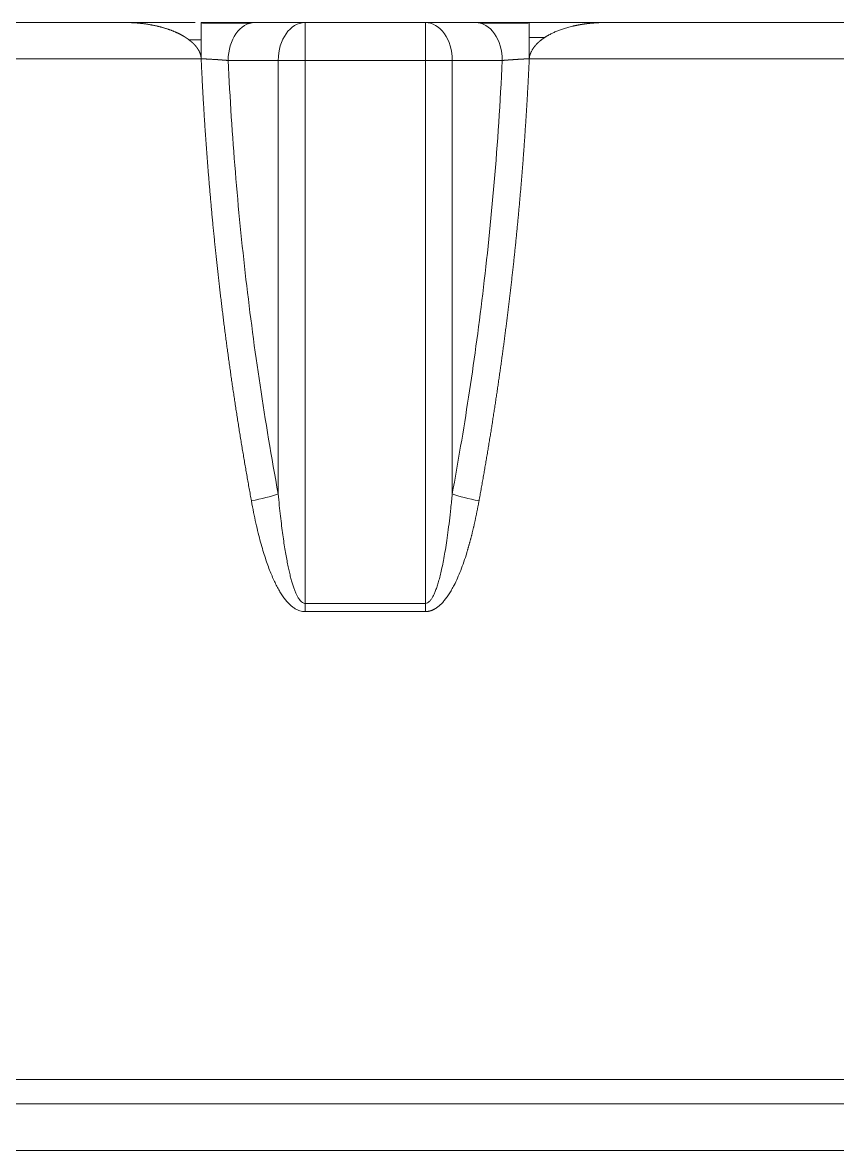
# Model space of a CAD drawing. Header units: millimetres. Extents: x 17284 to 19660, y -6011 to -2651.
# Drawn here: x 17887.29 to 17908.49, y -3450.51 to -3421.17 of the extents above; entities that cross this region are included whole.
import ezdxf

# ---------------------------------------------------------------- set-up
doc = ezdxf.new("R2010")
doc.units = ezdxf.units.MM

msp = doc.modelspace()

# ---------------------------------------------------------------- linework, layer by layer
at = {"linetype": 'Continuous', "lineweight": 18, "extrusion": (-1, -2.22045e-16, 0)}
for p, q in [((17889.964, -3421.166, 0), (17886.333, -3421.166, 0)), ((17891.779, -3421.166, 0), (17889.964, -3421.166, 0)), ((17894.639, -3421.166, 0), (17893.336, -3421.166, 0)), ((17897.77, -3421.166, 0), (17894.639, -3421.166, 0)), ((17899.073, -3421.166, 0), (17897.77, -3421.166, 0)), ((17902.445, -3421.166, 0), (17900.472, -3421.166, 0)), ((17919.578, -3421.166, 0), (17902.445, -3421.166, 0)), ((17894.639, -3436.278, 0), (17894.639, -3436.492, 0)), ((17966.525, -3449.299, 0), (17885.112, -3449.299, 0))]:
    msp.add_line(p, q, dxfattribs=at)
at = {"linetype": 'Continuous', "lineweight": 13, "extrusion": (-1, -2.22045e-16, 0)}
for p, q in [((17894.639, -3422.153, 0), (17894.639, -3421.166, 0)), ((17897.77, -3422.153, 0), (17897.77, -3421.166, 0)), ((17891.936, -3422.107, 0), (17886.333, -3422.107, 0)), ((17893.941, -3422.153, 0), (17892.638, -3422.153, 0)), ((17894.639, -3422.153, 0), (17893.941, -3422.153, 0)), ((17893.941, -3422.153, 0), (17893.941, -3433.429, 0)), ((17894.639, -3422.153, 0), (17894.639, -3436.278, 0)), ((17897.77, -3422.153, 0), (17894.639, -3422.153, 0)), ((17898.468, -3422.153, 0), (17897.77, -3422.153, 0)), ((17897.77, -3436.278, 0), (17897.77, -3422.153, 0)), ((17898.468, -3422.153, 0), (17898.468, -3433.429, 0)), ((17899.771, -3422.153, 0), (17898.468, -3422.153, 0)), ((17921.55, -3422.107, 0), (17900.473, -3422.107, 0)), ((17897.77, -3436.278, 0), (17894.639, -3436.278, 0)), ((17894.639, -3436.492, 0), (17897.77, -3436.492, 0)), ((17885.112, -3448.667, 0), (17966.525, -3448.667, 0)), ((17966.525, -3450.512, 0), (17885.112, -3450.512, 0))]:
    msp.add_line(p, q, dxfattribs=at)
at = {"linetype": 'Continuous', "lineweight": 13}
for centre, start_param, end_param in [((17893.336, -3422.153, 0), 3.141593, 4.712389), ((17894.639, -3422.153, 0), 3.141593, 4.712389), ((17897.77, -3422.153, 0), 1.570796, 3.141593), ((17899.073, -3422.153, 0), 1.570796, 3.141593)]:
    msp.add_ellipse(centre, major_axis=(0, -0.987), ratio=0.707107, start_param=start_param, end_param=end_param, dxfattribs=at)
at = {"linetype": 'Continuous', "lineweight": 18}
for centre, major_axis, start_param, end_param in [((17893.243, -3433.429, 0), (-0.971, -0.18), 1.537719, 2.339656), ((17899.166, -3433.429, 0), (0.971, -0.18), 3.943529, 4.745466)]:
    msp.add_ellipse(centre, major_axis=major_axis, ratio=0.17892, start_param=start_param, end_param=end_param, dxfattribs=at)
at = {"linetype": 'Continuous', "lineweight": 13}
for points, knots in [([(17891.62, -3421.615, 0), (17891.617, -3421.613, 0), (17891.611, -3421.608, 0), (17891.601, -3421.601, 0), (17891.591, -3421.594, 0), (17891.582, -3421.587, 0), (17891.572, -3421.58, 0), (17891.562, -3421.573, 0), (17891.552, -3421.566, 0), (17891.541, -3421.559, 0), (17891.531, -3421.552, 0), (17891.52, -3421.545, 0), (17891.51, -3421.539, 0), (17891.499, -3421.532, 0), (17891.488, -3421.525, 0), (17891.477, -3421.518, 0), (17891.465, -3421.512, 0), (17891.454, -3421.505, 0), (17891.442, -3421.499, 0), (17891.431, -3421.492, 0), (17891.418, -3421.485, 0), (17891.404, -3421.478, 0), (17891.388, -3421.469, 0), (17891.373, -3421.461, 0), (17891.356, -3421.453, 0), (17891.339, -3421.445, 0), (17891.322, -3421.437, 0), (17891.304, -3421.429, 0), (17891.286, -3421.421, 0), (17891.267, -3421.412, 0), (17891.248, -3421.404, 0), (17891.228, -3421.396, 0), (17891.208, -3421.388, 0), (17891.187, -3421.38, 0), (17891.166, -3421.372, 0), (17891.145, -3421.363, 0), (17891.122, -3421.355, 0), (17891.1, -3421.347, 0), (17891.077, -3421.339, 0), (17891.053, -3421.332, 0), (17891.029, -3421.324, 0), (17891.005, -3421.316, 0), (17890.979, -3421.308, 0), (17890.954, -3421.301, 0), (17890.928, -3421.293, 0), (17890.901, -3421.286, 0), (17890.874, -3421.279, 0), (17890.847, -3421.272, 0), (17890.819, -3421.265, 0), (17890.791, -3421.258, 0), (17890.762, -3421.251, 0), (17890.732, -3421.245, 0), (17890.702, -3421.239, 0), (17890.672, -3421.233, 0), (17890.641, -3421.227, 0), (17890.61, -3421.221, 0), (17890.578, -3421.215, 0), (17890.546, -3421.21, 0), (17890.513, -3421.205, 0), (17890.48, -3421.2, 0), (17890.446, -3421.196, 0), (17890.412, -3421.192, 0), (17890.377, -3421.188, 0), (17890.342, -3421.184, 0), (17890.306, -3421.181, 0), (17890.27, -3421.178, 0), (17890.233, -3421.175, 0), (17890.196, -3421.172, 0), (17890.159, -3421.17, 0), (17890.121, -3421.169, 0), (17890.082, -3421.167, 0), (17890.043, -3421.166, 0), (17890.003, -3421.166, 0), (17889.977, -3421.166, 0), (17889.964, -3421.166, 0)], [0, 0, 0, 0, 0.00653, 0.013118, 0.019766, 0.026473, 0.033241, 0.040068, 0.046955, 0.053903, 0.060912, 0.067981, 0.075112, 0.082303, 0.089557, 0.096871, 0.104248, 0.111686, 0.119187, 0.126749, 0.134375, 0.143941, 0.153762, 0.16384, 0.174173, 0.184764, 0.195612, 0.206718, 0.218082, 0.229704, 0.241585, 0.253726, 0.266126, 0.278785, 0.291705, 0.304884, 0.318324, 0.332025, 0.345986, 0.360209, 0.374693, 0.389438, 0.404445, 0.419713, 0.435244, 0.451036, 0.46709, 0.483407, 0.499986, 0.516828, 0.533932, 0.551299, 0.568929, 0.586821, 0.604977, 0.623396, 0.642077, 0.661022, 0.680231, 0.699703, 0.719438, 0.739437, 0.759699, 0.780225, 0.801015, 0.822069, 0.843386, 0.864968, 0.886813, 0.908922, 0.931295, 0.953933, 0.976834, 1, 1, 1, 1]), ([(17902.445, -3421.166, 0), (17902.439, -3421.166, 0), (17902.426, -3421.166, 0), (17902.407, -3421.166, 0), (17902.388, -3421.166, 0), (17902.369, -3421.166, 0), (17902.351, -3421.167, 0), (17902.332, -3421.167, 0), (17902.314, -3421.168, 0), (17902.296, -3421.168, 0), (17902.278, -3421.169, 0), (17902.26, -3421.17, 0), (17902.242, -3421.171, 0), (17902.225, -3421.172, 0), (17902.208, -3421.173, 0), (17902.19, -3421.174, 0), (17902.173, -3421.175, 0), (17902.157, -3421.176, 0), (17902.14, -3421.177, 0), (17902.123, -3421.179, 0), (17902.107, -3421.18, 0), (17902.091, -3421.182, 0), (17902.075, -3421.183, 0), (17902.059, -3421.185, 0), (17902.043, -3421.186, 0), (17902.028, -3421.188, 0), (17902.012, -3421.19, 0), (17901.997, -3421.191, 0), (17901.982, -3421.193, 0), (17901.967, -3421.195, 0), (17901.952, -3421.197, 0), (17901.938, -3421.199, 0), (17901.923, -3421.201, 0), (17901.909, -3421.203, 0), (17901.895, -3421.205, 0), (17901.881, -3421.207, 0), (17901.867, -3421.209, 0), (17901.853, -3421.211, 0), (17901.84, -3421.213, 0), (17901.827, -3421.215, 0), (17901.813, -3421.218, 0), (17901.8, -3421.22, 0), (17901.788, -3421.222, 0), (17901.775, -3421.224, 0), (17901.762, -3421.227, 0), (17901.75, -3421.229, 0), (17901.738, -3421.231, 0), (17901.726, -3421.233, 0), (17901.714, -3421.236, 0), (17901.702, -3421.238, 0), (17901.691, -3421.241, 0), (17901.679, -3421.243, 0), (17901.668, -3421.245, 0), (17901.657, -3421.248, 0), (17901.646, -3421.25, 0), (17901.635, -3421.252, 0), (17901.624, -3421.255, 0), (17901.614, -3421.257, 0), (17901.604, -3421.26, 0), (17901.557, -3421.271, 0), (17901.477, -3421.292, 0), (17901.366, -3421.325, 0), (17901.262, -3421.362, 0), (17901.166, -3421.4, 0), (17901.077, -3421.44, 0), (17901.014, -3421.472, 0), (17900.974, -3421.495, 0), (17900.953, -3421.506, 0), (17900.934, -3421.518, 0), (17900.914, -3421.529, 0), (17900.896, -3421.541, 0), (17900.883, -3421.549, 0), (17900.877, -3421.553, 0)], [0, 0, 0, 0, 0.011831, 0.023567, 0.035207, 0.046751, 0.0582, 0.069554, 0.080812, 0.091974, 0.103041, 0.114012, 0.124888, 0.135668, 0.146353, 0.156943, 0.167436, 0.177835, 0.188137, 0.198345, 0.208457, 0.218473, 0.228394, 0.238219, 0.247949, 0.257583, 0.267122, 0.276566, 0.285914, 0.295166, 0.304324, 0.313385, 0.322351, 0.331222, 0.339998, 0.348677, 0.357262, 0.365751, 0.374145, 0.382443, 0.390646, 0.398753, 0.406765, 0.414682, 0.422503, 0.430229, 0.437859, 0.445395, 0.452834, 0.460179, 0.467428, 0.474582, 0.48164, 0.488604, 0.495471, 0.502244, 0.508921, 0.515503, 0.52199, 0.528382, 0.603323, 0.674245, 0.741168, 0.804118, 0.863127, 0.918231, 0.932348, 0.946268, 0.959992, 0.973522, 0.986857, 1, 1, 1, 1]), ([(17900.877, -3421.553, 0), (17900.865, -3421.553, 0), (17900.824, -3421.553, 0), (17900.757, -3421.553, 0), (17900.681, -3421.553, 0), (17900.615, -3421.553, 0), (17900.554, -3421.553, 0), (17900.511, -3421.553, 0), (17900.466, -3421.553, 0), (17900.471, -3421.553, 0)], [0, 0, 0, 0, 0.07624, 0.25163, 0.413937, 0.564011, 0.701338, 0.842293, 1, 1, 1, 1]), ([(17900.877, -3421.553, 0), (17900.873, -3421.555, 0), (17900.867, -3421.56, 0), (17900.856, -3421.567, 0), (17900.846, -3421.574, 0), (17900.836, -3421.581, 0), (17900.826, -3421.588, 0), (17900.816, -3421.595, 0), (17900.807, -3421.602, 0), (17900.797, -3421.609, 0), (17900.788, -3421.616, 0), (17900.779, -3421.624, 0), (17900.769, -3421.631, 0), (17900.76, -3421.638, 0), (17900.752, -3421.645, 0), (17900.743, -3421.653, 0), (17900.734, -3421.66, 0), (17900.726, -3421.667, 0), (17900.718, -3421.675, 0), (17900.71, -3421.682, 0), (17900.702, -3421.689, 0), (17900.694, -3421.697, 0), (17900.686, -3421.704, 0), (17900.679, -3421.712, 0), (17900.671, -3421.719, 0), (17900.664, -3421.727, 0), (17900.657, -3421.734, 0), (17900.65, -3421.742, 0), (17900.643, -3421.749, 0), (17900.636, -3421.757, 0), (17900.629, -3421.765, 0), (17900.623, -3421.772, 0), (17900.616, -3421.781, 0), (17900.608, -3421.79, 0), (17900.601, -3421.8, 0), (17900.593, -3421.81, 0), (17900.588, -3421.817, 0), (17900.586, -3421.821, 0)], [0, 0, 0, 0, 0.032067, 0.063863, 0.095389, 0.126645, 0.157633, 0.188354, 0.21881, 0.249001, 0.278928, 0.308593, 0.337998, 0.367143, 0.39603, 0.424661, 0.453036, 0.481157, 0.509026, 0.536645, 0.564015, 0.591137, 0.618014, 0.644646, 0.671037, 0.697187, 0.7231, 0.748775, 0.774217, 0.799426, 0.824404, 0.849155, 0.87368, 0.905658, 0.937365, 0.96881, 1, 1, 1, 1]), ([(17892.638, -3422.153, 0), (17892.636, -3422.152, 0), (17892.631, -3422.152, 0), (17892.624, -3422.151, 0), (17892.617, -3422.151, 0), (17892.611, -3422.15, 0), (17892.604, -3422.15, 0), (17892.597, -3422.149, 0), (17892.59, -3422.148, 0), (17892.584, -3422.148, 0), (17892.577, -3422.147, 0), (17892.571, -3422.147, 0), (17892.564, -3422.146, 0), (17892.558, -3422.146, 0), (17892.551, -3422.145, 0), (17892.545, -3422.145, 0), (17892.539, -3422.144, 0), (17892.533, -3422.144, 0), (17892.527, -3422.143, 0), (17892.521, -3422.143, 0), (17892.515, -3422.142, 0), (17892.509, -3422.142, 0), (17892.503, -3422.141, 0), (17892.498, -3422.141, 0), (17892.492, -3422.14, 0), (17892.487, -3422.14, 0), (17892.481, -3422.14, 0), (17892.476, -3422.139, 0), (17892.471, -3422.139, 0), (17892.466, -3422.138, 0), (17892.461, -3422.138, 0), (17892.456, -3422.138, 0), (17892.451, -3422.137, 0), (17892.447, -3422.137, 0), (17892.442, -3422.137, 0), (17892.438, -3422.136, 0), (17892.433, -3422.136, 0), (17892.429, -3422.136, 0), (17892.425, -3422.135, 0), (17892.421, -3422.135, 0), (17892.417, -3422.135, 0), (17892.414, -3422.135, 0), (17892.41, -3422.134, 0), (17892.407, -3422.134, 0), (17892.404, -3422.134, 0), (17892.4, -3422.134, 0), (17892.397, -3422.133, 0), (17892.394, -3422.133, 0), (17892.392, -3422.133, 0), (17892.389, -3422.133, 0), (17892.386, -3422.133, 0), (17892.384, -3422.132, 0), (17892.382, -3422.132, 0), (17892.379, -3422.132, 0), (17892.377, -3422.132, 0), (17892.376, -3422.132, 0), (17892.374, -3422.132, 0), (17892.372, -3422.132, 0), (17892.371, -3422.131, 0), (17892.361, -3422.131, 0), (17892.344, -3422.13, 0), (17892.318, -3422.128, 0), (17892.292, -3422.126, 0), (17892.267, -3422.125, 0), (17892.242, -3422.123, 0), (17892.217, -3422.122, 0), (17892.193, -3422.12, 0), (17892.169, -3422.119, 0), (17892.145, -3422.117, 0), (17892.122, -3422.116, 0), (17892.099, -3422.115, 0), (17892.077, -3422.114, 0), (17892.055, -3422.112, 0), (17892.034, -3422.111, 0), (17892.013, -3422.11, 0), (17891.993, -3422.109, 0), (17891.974, -3422.108, 0), (17891.955, -3422.107, 0), (17891.942, -3422.107, 0), (17891.936, -3422.107, 0)], [0, 0, 0, 0, 0.012466, 0.02477, 0.036909, 0.048882, 0.060688, 0.072325, 0.083792, 0.095088, 0.106212, 0.117162, 0.127936, 0.138535, 0.148958, 0.159202, 0.169267, 0.179153, 0.188858, 0.198382, 0.207723, 0.216881, 0.225856, 0.234647, 0.243252, 0.251673, 0.259907, 0.267954, 0.275814, 0.283487, 0.290972, 0.298268, 0.305375, 0.312293, 0.319022, 0.32556, 0.331909, 0.338067, 0.344034, 0.34981, 0.355395, 0.360789, 0.365991, 0.371001, 0.37582, 0.380446, 0.38488, 0.389122, 0.393171, 0.397028, 0.400692, 0.404163, 0.407441, 0.410527, 0.413419, 0.416119, 0.418625, 0.420938, 0.423059, 0.424985, 0.461554, 0.497475, 0.532732, 0.567314, 0.601208, 0.634404, 0.666893, 0.698668, 0.729722, 0.76005, 0.789648, 0.818513, 0.846644, 0.874039, 0.900698, 0.926622, 0.951812, 0.97627, 1, 1, 1, 1]), ([(17891.936, -3422.107, 0), (17891.937, -3422.132, 0), (17891.939, -3422.184, 0), (17891.943, -3422.262, 0), (17891.947, -3422.339, 0), (17891.95, -3422.417, 0), (17891.954, -3422.495, 0), (17891.958, -3422.572, 0), (17891.962, -3422.65, 0), (17891.966, -3422.728, 0), (17891.97, -3422.805, 0), (17891.975, -3422.883, 0), (17891.979, -3422.961, 0), (17891.983, -3423.039, 0), (17891.988, -3423.117, 0), (17891.992, -3423.194, 0), (17891.997, -3423.272, 0), (17892.002, -3423.35, 0), (17892.006, -3423.428, 0), (17892.011, -3423.506, 0), (17892.016, -3423.584, 0), (17892.021, -3423.662, 0), (17892.026, -3423.74, 0), (17892.031, -3423.818, 0), (17892.036, -3423.896, 0), (17892.041, -3423.974, 0), (17892.047, -3424.052, 0), (17892.052, -3424.13, 0), (17892.057, -3424.208, 0), (17892.063, -3424.287, 0), (17892.069, -3424.365, 0), (17892.074, -3424.443, 0), (17892.08, -3424.521, 0), (17892.086, -3424.599, 0), (17892.092, -3424.678, 0), (17892.098, -3424.756, 0), (17892.104, -3424.834, 0), (17892.11, -3424.913, 0), (17892.116, -3424.991, 0), (17892.122, -3425.069, 0), (17892.129, -3425.148, 0), (17892.135, -3425.226, 0), (17892.142, -3425.304, 0), (17892.148, -3425.383, 0), (17892.155, -3425.461, 0), (17892.161, -3425.54, 0), (17892.168, -3425.618, 0), (17892.175, -3425.697, 0), (17892.182, -3425.775, 0), (17892.189, -3425.854, 0), (17892.196, -3425.932, 0), (17892.203, -3426.011, 0), (17892.21, -3426.089, 0), (17892.218, -3426.168, 0), (17892.225, -3426.247, 0), (17892.233, -3426.325, 0), (17892.24, -3426.404, 0), (17892.248, -3426.483, 0), (17892.255, -3426.561, 0), (17892.263, -3426.64, 0), (17892.271, -3426.719, 0), (17892.279, -3426.797, 0), (17892.287, -3426.876, 0), (17892.295, -3426.955, 0), (17892.303, -3427.034, 0), (17892.311, -3427.112, 0), (17892.319, -3427.191, 0), (17892.328, -3427.27, 0), (17892.336, -3427.349, 0), (17892.345, -3427.428, 0), (17892.353, -3427.506, 0), (17892.362, -3427.585, 0), (17892.371, -3427.664, 0), (17892.379, -3427.743, 0), (17892.388, -3427.822, 0), (17892.397, -3427.901, 0), (17892.406, -3427.98, 0), (17892.415, -3428.059, 0), (17892.425, -3428.138, 0), (17892.434, -3428.217, 0), (17892.443, -3428.296, 0), (17892.453, -3428.375, 0), (17892.462, -3428.454, 0), (17892.472, -3428.533, 0), (17892.481, -3428.612, 0), (17892.491, -3428.691, 0), (17892.501, -3428.77, 0), (17892.511, -3428.849, 0), (17892.52, -3428.928, 0), (17892.53, -3429.007, 0), (17892.541, -3429.086, 0), (17892.551, -3429.165, 0), (17892.561, -3429.244, 0), (17892.571, -3429.324, 0), (17892.582, -3429.403, 0), (17892.592, -3429.482, 0), (17892.603, -3429.561, 0), (17892.613, -3429.64, 0), (17892.624, -3429.719, 0), (17892.635, -3429.799, 0), (17892.646, -3429.878, 0), (17892.657, -3429.957, 0), (17892.668, -3430.036, 0), (17892.679, -3430.116, 0), (17892.69, -3430.195, 0), (17892.701, -3430.274, 0), (17892.712, -3430.353, 0), (17892.724, -3430.433, 0), (17892.735, -3430.512, 0), (17892.747, -3430.591, 0), (17892.758, -3430.67, 0), (17892.77, -3430.75, 0), (17892.782, -3430.829, 0), (17892.794, -3430.908, 0), (17892.806, -3430.988, 0), (17892.818, -3431.067, 0), (17892.83, -3431.146, 0), (17892.842, -3431.226, 0), (17892.854, -3431.305, 0), (17892.867, -3431.384, 0), (17892.879, -3431.464, 0), (17892.891, -3431.543, 0), (17892.904, -3431.623, 0), (17892.917, -3431.702, 0), (17892.929, -3431.781, 0), (17892.942, -3431.861, 0), (17892.955, -3431.94, 0), (17892.968, -3432.02, 0), (17892.981, -3432.099, 0), (17892.994, -3432.178, 0), (17893.007, -3432.258, 0), (17893.02, -3432.337, 0), (17893.034, -3432.417, 0), (17893.047, -3432.496, 0), (17893.061, -3432.576, 0), (17893.074, -3432.655, 0), (17893.088, -3432.735, 0), (17893.101, -3432.814, 0), (17893.115, -3432.893, 0), (17893.129, -3432.973, 0), (17893.143, -3433.052, 0), (17893.157, -3433.132, 0), (17893.171, -3433.211, 0), (17893.185, -3433.291, 0), (17893.2, -3433.37, 0), (17893.214, -3433.45, 0), (17893.228, -3433.529, 0), (17893.238, -3433.582, 0), (17893.243, -3433.609, 0)], [0, 0, 0, 0, 0.00666, 0.013322, 0.019987, 0.026655, 0.033325, 0.039998, 0.046674, 0.053352, 0.060033, 0.066717, 0.073403, 0.080092, 0.086784, 0.093478, 0.100175, 0.106875, 0.113577, 0.120282, 0.126989, 0.133699, 0.140412, 0.147128, 0.153846, 0.160566, 0.16729, 0.174016, 0.180744, 0.187475, 0.194209, 0.200946, 0.207685, 0.214426, 0.221171, 0.227918, 0.234667, 0.241419, 0.248174, 0.254931, 0.261691, 0.268454, 0.275219, 0.281987, 0.288757, 0.29553, 0.302306, 0.309084, 0.315864, 0.322648, 0.329434, 0.336222, 0.343013, 0.349807, 0.356603, 0.363402, 0.370203, 0.377007, 0.383814, 0.390623, 0.397435, 0.404249, 0.411066, 0.417886, 0.424708, 0.431532, 0.43836, 0.445189, 0.452022, 0.458857, 0.465695, 0.472535, 0.479378, 0.486223, 0.493071, 0.499922, 0.506775, 0.513631, 0.520489, 0.52735, 0.534214, 0.54108, 0.547949, 0.55482, 0.561694, 0.568571, 0.57545, 0.582332, 0.589216, 0.596103, 0.602993, 0.609885, 0.61678, 0.623677, 0.630577, 0.637479, 0.644385, 0.651292, 0.658203, 0.665116, 0.672031, 0.67895, 0.68587, 0.692794, 0.69972, 0.706648, 0.71358, 0.720513, 0.72745, 0.734389, 0.741331, 0.748275, 0.755222, 0.762171, 0.769123, 0.776078, 0.783035, 0.789995, 0.796957, 0.803922, 0.81089, 0.81786, 0.824833, 0.831809, 0.838787, 0.845767, 0.852751, 0.859736, 0.866725, 0.873716, 0.88071, 0.887706, 0.894705, 0.901706, 0.90871, 0.915717, 0.922726, 0.929738, 0.936753, 0.94377, 0.95079, 0.957812, 0.964837, 0.971864, 0.978894, 0.985927, 0.992962, 1, 1, 1, 1]), ([(17899.166, -3433.609, 0), (17899.17, -3433.585, 0), (17899.179, -3433.536, 0), (17899.192, -3433.463, 0), (17899.205, -3433.391, 0), (17899.218, -3433.318, 0), (17899.231, -3433.245, 0), (17899.244, -3433.172, 0), (17899.257, -3433.1, 0), (17899.27, -3433.027, 0), (17899.283, -3432.954, 0), (17899.295, -3432.882, 0), (17899.308, -3432.809, 0), (17899.321, -3432.736, 0), (17899.333, -3432.664, 0), (17899.345, -3432.591, 0), (17899.358, -3432.518, 0), (17899.37, -3432.446, 0), (17899.382, -3432.373, 0), (17899.394, -3432.301, 0), (17899.406, -3432.228, 0), (17899.418, -3432.156, 0), (17899.43, -3432.083, 0), (17899.442, -3432.01, 0), (17899.454, -3431.938, 0), (17899.466, -3431.865, 0), (17899.477, -3431.793, 0), (17899.489, -3431.72, 0), (17899.501, -3431.648, 0), (17899.512, -3431.576, 0), (17899.523, -3431.503, 0), (17899.535, -3431.431, 0), (17899.546, -3431.358, 0), (17899.557, -3431.286, 0), (17899.568, -3431.214, 0), (17899.58, -3431.141, 0), (17899.591, -3431.069, 0), (17899.602, -3430.996, 0), (17899.612, -3430.924, 0), (17899.623, -3430.852, 0), (17899.634, -3430.78, 0), (17899.645, -3430.707, 0), (17899.655, -3430.635, 0), (17899.666, -3430.563, 0), (17899.676, -3430.491, 0), (17899.687, -3430.418, 0), (17899.697, -3430.346, 0), (17899.707, -3430.274, 0), (17899.718, -3430.202, 0), (17899.728, -3430.13, 0), (17899.738, -3430.057, 0), (17899.748, -3429.985, 0), (17899.758, -3429.913, 0), (17899.768, -3429.841, 0), (17899.778, -3429.769, 0), (17899.788, -3429.697, 0), (17899.797, -3429.625, 0), (17899.807, -3429.553, 0), (17899.817, -3429.481, 0), (17899.826, -3429.409, 0), (17899.835, -3429.337, 0), (17899.845, -3429.265, 0), (17899.854, -3429.193, 0), (17899.863, -3429.121, 0), (17899.873, -3429.049, 0), (17899.882, -3428.977, 0), (17899.891, -3428.905, 0), (17899.9, -3428.834, 0), (17899.909, -3428.762, 0), (17899.918, -3428.69, 0), (17899.927, -3428.618, 0), (17899.935, -3428.546, 0), (17899.944, -3428.475, 0), (17899.953, -3428.403, 0), (17899.961, -3428.331, 0), (17899.97, -3428.26, 0), (17899.978, -3428.188, 0), (17899.987, -3428.116, 0), (17899.995, -3428.045, 0), (17900.003, -3427.973, 0), (17900.011, -3427.901, 0), (17900.019, -3427.83, 0), (17900.027, -3427.758, 0), (17900.035, -3427.687, 0), (17900.043, -3427.615, 0), (17900.051, -3427.544, 0), (17900.059, -3427.472, 0), (17900.067, -3427.401, 0), (17900.074, -3427.329, 0), (17900.082, -3427.258, 0), (17900.09, -3427.186, 0), (17900.097, -3427.115, 0), (17900.105, -3427.044, 0), (17900.112, -3426.972, 0), (17900.119, -3426.901, 0), (17900.126, -3426.83, 0), (17900.134, -3426.758, 0), (17900.141, -3426.687, 0), (17900.148, -3426.616, 0), (17900.155, -3426.545, 0), (17900.162, -3426.473, 0), (17900.169, -3426.402, 0), (17900.175, -3426.331, 0), (17900.182, -3426.26, 0), (17900.189, -3426.189, 0), (17900.195, -3426.118, 0), (17900.202, -3426.047, 0), (17900.209, -3425.976, 0), (17900.215, -3425.905, 0), (17900.221, -3425.834, 0), (17900.228, -3425.763, 0), (17900.234, -3425.692, 0), (17900.24, -3425.621, 0), (17900.246, -3425.55, 0), (17900.252, -3425.479, 0), (17900.258, -3425.408, 0), (17900.264, -3425.337, 0), (17900.27, -3425.267, 0), (17900.276, -3425.196, 0), (17900.282, -3425.125, 0), (17900.287, -3425.054, 0), (17900.293, -3424.984, 0), (17900.299, -3424.913, 0), (17900.304, -3424.842, 0), (17900.31, -3424.772, 0), (17900.315, -3424.701, 0), (17900.32, -3424.63, 0), (17900.326, -3424.56, 0), (17900.331, -3424.489, 0), (17900.336, -3424.419, 0), (17900.341, -3424.348, 0), (17900.346, -3424.278, 0), (17900.351, -3424.207, 0), (17900.356, -3424.137, 0), (17900.361, -3424.067, 0), (17900.366, -3423.996, 0), (17900.37, -3423.926, 0), (17900.375, -3423.856, 0), (17900.38, -3423.785, 0), (17900.384, -3423.715, 0), (17900.389, -3423.645, 0), (17900.393, -3423.575, 0), (17900.398, -3423.504, 0), (17900.402, -3423.434, 0), (17900.406, -3423.364, 0), (17900.41, -3423.294, 0), (17900.414, -3423.224, 0), (17900.419, -3423.154, 0), (17900.423, -3423.084, 0), (17900.426, -3423.014, 0), (17900.43, -3422.944, 0), (17900.434, -3422.874, 0), (17900.438, -3422.804, 0), (17900.442, -3422.734, 0), (17900.445, -3422.665, 0), (17900.449, -3422.595, 0), (17900.453, -3422.525, 0), (17900.456, -3422.455, 0), (17900.46, -3422.385, 0), (17900.463, -3422.316, 0), (17900.466, -3422.246, 0), (17900.469, -3422.176, 0), (17900.472, -3422.13, 0), (17900.473, -3422.107, 0)], [0, 0, 0, 0, 0.006443, 0.012883, 0.01932, 0.025754, 0.032185, 0.038613, 0.045039, 0.051461, 0.057881, 0.064297, 0.070711, 0.077122, 0.08353, 0.089935, 0.096338, 0.102737, 0.109133, 0.115527, 0.121917, 0.128305, 0.13469, 0.141072, 0.147451, 0.153827, 0.1602, 0.166571, 0.172938, 0.179303, 0.185665, 0.192023, 0.198379, 0.204732, 0.211082, 0.217429, 0.223774, 0.230115, 0.236454, 0.242789, 0.249122, 0.255452, 0.261779, 0.268103, 0.274424, 0.280742, 0.287057, 0.29337, 0.299679, 0.305986, 0.31229, 0.318591, 0.324889, 0.331184, 0.337476, 0.343765, 0.350051, 0.356335, 0.362616, 0.368893, 0.375168, 0.38144, 0.387709, 0.393975, 0.400239, 0.406499, 0.412756, 0.419011, 0.425263, 0.431512, 0.437757, 0.444001, 0.450241, 0.456478, 0.462712, 0.468944, 0.475173, 0.481398, 0.487621, 0.493841, 0.500058, 0.506272, 0.512484, 0.518692, 0.524898, 0.5311, 0.5373, 0.543497, 0.549691, 0.555882, 0.562071, 0.568256, 0.574439, 0.580618, 0.586795, 0.592969, 0.59914, 0.605308, 0.611474, 0.617636, 0.623796, 0.629952, 0.636106, 0.642257, 0.648405, 0.65455, 0.660693, 0.666832, 0.672968, 0.679102, 0.685233, 0.69136, 0.697485, 0.703607, 0.709726, 0.715842, 0.721956, 0.728066, 0.734174, 0.740278, 0.74638, 0.752478, 0.758574, 0.764667, 0.770757, 0.776844, 0.782928, 0.789009, 0.795088, 0.801163, 0.807236, 0.813305, 0.819372, 0.825435, 0.831496, 0.837554, 0.843609, 0.849661, 0.855709, 0.861756, 0.867799, 0.873839, 0.879876, 0.88591, 0.891942, 0.89797, 0.903995, 0.910018, 0.916037, 0.922054, 0.928068, 0.934078, 0.940086, 0.946091, 0.952092, 0.958091, 0.964087, 0.97008, 0.97607, 0.982057, 0.988041, 0.994022, 1, 1, 1, 1]), ([(17900.473, -3422.107, 0), (17900.469, -3422.107, 0), (17900.462, -3422.107, 0), (17900.452, -3422.108, 0), (17900.442, -3422.108, 0), (17900.431, -3422.109, 0), (17900.42, -3422.109, 0), (17900.409, -3422.11, 0), (17900.398, -3422.11, 0), (17900.387, -3422.111, 0), (17900.376, -3422.112, 0), (17900.364, -3422.112, 0), (17900.353, -3422.113, 0), (17900.341, -3422.113, 0), (17900.329, -3422.114, 0), (17900.317, -3422.115, 0), (17900.305, -3422.115, 0), (17900.293, -3422.116, 0), (17900.281, -3422.117, 0), (17900.269, -3422.117, 0), (17900.256, -3422.118, 0), (17900.244, -3422.119, 0), (17900.231, -3422.119, 0), (17900.218, -3422.12, 0), (17900.206, -3422.121, 0), (17900.193, -3422.122, 0), (17900.18, -3422.122, 0), (17900.167, -3422.123, 0), (17900.154, -3422.124, 0), (17900.143, -3422.125, 0), (17900.136, -3422.125, 0), (17900.131, -3422.125, 0), (17900.125, -3422.126, 0), (17900.12, -3422.126, 0), (17900.114, -3422.127, 0), (17900.107, -3422.127, 0), (17900.101, -3422.127, 0), (17900.094, -3422.128, 0), (17900.086, -3422.128, 0), (17900.079, -3422.129, 0), (17900.071, -3422.129, 0), (17900.063, -3422.13, 0), (17900.054, -3422.131, 0), (17900.045, -3422.131, 0), (17900.036, -3422.132, 0), (17900.027, -3422.132, 0), (17900.017, -3422.133, 0), (17900.007, -3422.134, 0), (17899.997, -3422.135, 0), (17899.987, -3422.135, 0), (17899.976, -3422.136, 0), (17899.965, -3422.137, 0), (17899.954, -3422.138, 0), (17899.943, -3422.139, 0), (17899.931, -3422.139, 0), (17899.92, -3422.14, 0), (17899.908, -3422.141, 0), (17899.896, -3422.142, 0), (17899.884, -3422.143, 0), (17899.871, -3422.144, 0), (17899.859, -3422.145, 0), (17899.846, -3422.146, 0), (17899.834, -3422.147, 0), (17899.821, -3422.148, 0), (17899.809, -3422.149, 0), (17899.796, -3422.15, 0), (17899.783, -3422.152, 0), (17899.775, -3422.152, 0), (17899.771, -3422.153, 0)], [0, 0, 0, 0, 0.013093, 0.026364, 0.039814, 0.053443, 0.067251, 0.081239, 0.095406, 0.109752, 0.124278, 0.138983, 0.153867, 0.168929, 0.184171, 0.199591, 0.215188, 0.230963, 0.246915, 0.263043, 0.279346, 0.295824, 0.312476, 0.329301, 0.346298, 0.363465, 0.380802, 0.398308, 0.41598, 0.433818, 0.440226, 0.447103, 0.454449, 0.462264, 0.470549, 0.479302, 0.488525, 0.498216, 0.508375, 0.519002, 0.530097, 0.541659, 0.553687, 0.56618, 0.579137, 0.592558, 0.606441, 0.620785, 0.635587, 0.650846, 0.666561, 0.682727, 0.699344, 0.716409, 0.733917, 0.751867, 0.770253, 0.789073, 0.808323, 0.827996, 0.848089, 0.868597, 0.889513, 0.910832, 0.932547, 0.954651, 0.977138, 1, 1, 1, 1]), ([(17899.166, -3433.609, 0), (17899.163, -3433.622, 0), (17899.159, -3433.647, 0), (17899.152, -3433.686, 0), (17899.144, -3433.724, 0), (17899.137, -3433.761, 0), (17899.13, -3433.799, 0), (17899.123, -3433.836, 0), (17899.115, -3433.873, 0), (17899.108, -3433.91, 0), (17899.1, -3433.947, 0), (17899.093, -3433.983, 0), (17899.085, -3434.019, 0), (17899.078, -3434.055, 0), (17899.07, -3434.09, 0), (17899.062, -3434.126, 0), (17899.055, -3434.161, 0), (17899.047, -3434.196, 0), (17899.039, -3434.23, 0), (17899.031, -3434.265, 0), (17899.023, -3434.299, 0), (17899.016, -3434.333, 0), (17899.008, -3434.366, 0), (17899, -3434.4, 0), (17898.991, -3434.433, 0), (17898.983, -3434.466, 0), (17898.975, -3434.499, 0), (17898.967, -3434.531, 0), (17898.959, -3434.563, 0), (17898.95, -3434.595, 0), (17898.942, -3434.627, 0), (17898.934, -3434.658, 0), (17898.925, -3434.69, 0), (17898.917, -3434.721, 0), (17898.908, -3434.751, 0), (17898.9, -3434.782, 0), (17898.891, -3434.812, 0), (17898.882, -3434.842, 0), (17898.874, -3434.872, 0), (17898.865, -3434.901, 0), (17898.856, -3434.931, 0), (17898.826, -3435.031, 0), (17898.773, -3435.195, 0), (17898.692, -3435.416, 0), (17898.609, -3435.618, 0), (17898.529, -3435.785, 0), (17898.456, -3435.921, 0), (17898.391, -3436.029, 0), (17898.324, -3436.126, 0), (17898.257, -3436.212, 0), (17898.205, -3436.268, 0), (17898.174, -3436.3, 0), (17898.162, -3436.311, 0), (17898.15, -3436.321, 0), (17898.138, -3436.332, 0), (17898.127, -3436.342, 0), (17898.115, -3436.352, 0), (17898.103, -3436.361, 0), (17898.092, -3436.37, 0), (17898.08, -3436.379, 0), (17898.068, -3436.388, 0), (17898.056, -3436.396, 0), (17898.044, -3436.404, 0), (17898.033, -3436.411, 0), (17898.021, -3436.418, 0), (17898.009, -3436.425, 0), (17897.997, -3436.431, 0), (17897.985, -3436.438, 0), (17897.973, -3436.443, 0), (17897.962, -3436.449, 0), (17897.95, -3436.454, 0), (17897.938, -3436.459, 0), (17897.926, -3436.463, 0), (17897.914, -3436.468, 0), (17897.902, -3436.471, 0), (17897.89, -3436.475, 0), (17897.878, -3436.478, 0), (17897.866, -3436.481, 0), (17897.854, -3436.483, 0), (17897.842, -3436.486, 0), (17897.83, -3436.487, 0), (17897.818, -3436.489, 0), (17897.806, -3436.49, 0), (17897.794, -3436.491, 0), (17897.782, -3436.491, 0), (17897.774, -3436.492, 0), (17897.77, -3436.492, 0)], [0, 0, 0, 0, 0.011659, 0.02325, 0.034774, 0.046229, 0.057616, 0.068936, 0.080188, 0.091372, 0.102489, 0.113538, 0.12452, 0.135435, 0.146282, 0.157061, 0.167774, 0.17842, 0.188998, 0.19951, 0.209954, 0.220332, 0.230643, 0.240888, 0.251066, 0.261177, 0.271222, 0.281201, 0.291114, 0.30096, 0.310741, 0.320456, 0.330104, 0.339687, 0.349205, 0.358657, 0.368043, 0.377364, 0.38662, 0.395811, 0.404937, 0.413998, 0.48941, 0.559571, 0.624589, 0.684602, 0.725007, 0.762645, 0.797619, 0.830058, 0.860125, 0.864966, 0.86974, 0.874447, 0.87909, 0.883669, 0.888186, 0.892641, 0.897037, 0.901375, 0.905656, 0.909882, 0.914055, 0.918176, 0.922247, 0.92627, 0.930246, 0.934178, 0.938068, 0.941918, 0.94573, 0.949506, 0.953249, 0.95696, 0.960643, 0.9643, 0.967932, 0.971544, 0.975138, 0.978715, 0.982279, 0.985833, 0.989379, 0.992921, 0.99646, 1, 1, 1, 1])]:
    msp.add_open_spline(points, degree=3, knots=knots, dxfattribs=at)
at = {"linetype": 'Continuous', "lineweight": 18}
for points, degree in [([(17892.526, -3421.179, 0), (17892.239, -3421.178, 0), (17891.927, -3421.177, 0)], 2), ([(17893.336, -3421.166, 0), (17893.29, -3421.166, 0), (17893.196, -3421.166, 0), (17893.057, -3421.166, 0), (17892.898, -3421.166, 0), (17892.706, -3421.166, 0), (17892.485, -3421.166, 0), (17892.231, -3421.166, 0), (17892.038, -3421.166, 0), (17891.936, -3421.166, 0)], 3), ([(17900.472, -3421.166, 0), (17900.399, -3421.166, 0), (17900.253, -3421.166, 0), (17900.045, -3421.166, 0), (17899.812, -3421.166, 0), (17899.568, -3421.166, 0), (17899.318, -3421.166, 0), (17899.153, -3421.166, 0), (17899.073, -3421.166, 0)], 3), ([(17900.481, -3421.177, 0), (17900.163, -3421.178, 0), (17899.871, -3421.179, 0)], 2), ([(17894.639, -3436.278, 0), (17894.628, -3436.278, 0), (17894.606, -3436.275, 0), (17894.569, -3436.258, 0), (17894.531, -3436.227, 0), (17894.492, -3436.181, 0), (17894.454, -3436.121, 0), (17894.417, -3436.05, 0), (17894.381, -3435.968, 0), (17894.347, -3435.875, 0), (17894.313, -3435.772, 0), (17894.28, -3435.66, 0), (17894.248, -3435.536, 0), (17894.217, -3435.401, 0), (17894.185, -3435.251, 0), (17894.154, -3435.087, 0), (17894.122, -3434.907, 0), (17894.091, -3434.71, 0), (17894.06, -3434.495, 0), (17894.03, -3434.262, 0), (17894, -3434.009, 0), (17893.97, -3433.733, 0), (17893.95, -3433.533, 0), (17893.941, -3433.429, 0)], 3), ([(17898.468, -3433.429, 0), (17898.456, -3433.559, 0), (17898.431, -3433.806, 0), (17898.394, -3434.138, 0), (17898.356, -3434.438, 0), (17898.318, -3434.707, 0), (17898.28, -3434.947, 0), (17898.241, -3435.162, 0), (17898.202, -3435.354, 0), (17898.163, -3435.524, 0), (17898.124, -3435.675, 0), (17898.085, -3435.807, 0), (17898.046, -3435.921, 0), (17898.007, -3436.018, 0), (17897.968, -3436.098, 0), (17897.927, -3436.167, 0), (17897.881, -3436.226, 0), (17897.827, -3436.268, 0), (17897.789, -3436.278, 0), (17897.77, -3436.278, 0)], 3), ([(17894.639, -3436.492, 0), (17894.617, -3436.492, 0), (17894.572, -3436.488, 0), (17894.5, -3436.471, 0), (17894.423, -3436.44, 0), (17894.344, -3436.393, 0), (17894.268, -3436.333, 0), (17894.195, -3436.261, 0), (17894.124, -3436.178, 0), (17894.054, -3436.084, 0), (17893.987, -3435.98, 0), (17893.922, -3435.866, 0), (17893.858, -3435.741, 0), (17893.795, -3435.603, 0), (17893.732, -3435.452, 0), (17893.669, -3435.286, 0), (17893.606, -3435.104, 0), (17893.544, -3434.905, 0), (17893.482, -3434.687, 0), (17893.421, -3434.451, 0), (17893.36, -3434.195, 0), (17893.301, -3433.916, 0), (17893.262, -3433.714, 0), (17893.243, -3433.609, 0)], 3)]:
    msp.add_open_spline(points, degree=degree, dxfattribs=at)
for points, knots in [([(17891.937, -3421.615, 0), (17891.937, -3421.613, 0), (17891.937, -3421.607, 0), (17891.937, -3421.599, 0), (17891.937, -3421.591, 0), (17891.937, -3421.583, 0), (17891.937, -3421.576, 0), (17891.937, -3421.568, 0), (17891.937, -3421.56, 0), (17891.937, -3421.552, 0), (17891.937, -3421.544, 0), (17891.937, -3421.536, 0), (17891.937, -3421.528, 0), (17891.937, -3421.52, 0), (17891.937, -3421.512, 0), (17891.937, -3421.505, 0), (17891.937, -3421.497, 0), (17891.937, -3421.489, 0), (17891.937, -3421.481, 0), (17891.937, -3421.474, 0), (17891.937, -3421.466, 0), (17891.937, -3421.458, 0), (17891.937, -3421.451, 0), (17891.937, -3421.443, 0), (17891.937, -3421.436, 0), (17891.937, -3421.428, 0), (17891.937, -3421.421, 0), (17891.937, -3421.413, 0), (17891.937, -3421.406, 0), (17891.937, -3421.399, 0), (17891.937, -3421.392, 0), (17891.937, -3421.385, 0), (17891.937, -3421.378, 0), (17891.937, -3421.371, 0), (17891.937, -3421.364, 0), (17891.937, -3421.357, 0), (17891.937, -3421.35, 0), (17891.937, -3421.343, 0), (17891.937, -3421.337, 0), (17891.937, -3421.33, 0), (17891.937, -3421.324, 0), (17891.937, -3421.318, 0), (17891.937, -3421.311, 0), (17891.937, -3421.305, 0), (17891.937, -3421.299, 0), (17891.937, -3421.293, 0), (17891.937, -3421.287, 0), (17891.937, -3421.282, 0), (17891.937, -3421.276, 0), (17891.937, -3421.271, 0), (17891.937, -3421.265, 0), (17891.937, -3421.26, 0), (17891.937, -3421.255, 0), (17891.937, -3421.25, 0), (17891.937, -3421.245, 0), (17891.937, -3421.24, 0), (17891.937, -3421.236, 0), (17891.937, -3421.231, 0), (17891.937, -3421.227, 0), (17891.937, -3421.223, 0), (17891.937, -3421.219, 0), (17891.937, -3421.215, 0), (17891.937, -3421.211, 0), (17891.937, -3421.207, 0), (17891.937, -3421.204, 0), (17891.937, -3421.2, 0), (17891.937, -3421.197, 0), (17891.937, -3421.194, 0), (17891.937, -3421.191, 0), (17891.937, -3421.188, 0), (17891.937, -3421.186, 0), (17891.937, -3421.183, 0), (17891.937, -3421.181, 0), (17891.937, -3421.179, 0), (17891.937, -3421.177, 0), (17891.937, -3421.175, 0), (17891.937, -3421.173, 0), (17891.937, -3421.172, 0), (17891.937, -3421.171, 0), (17891.937, -3421.169, 0), (17891.936, -3421.168, 0), (17891.936, -3421.168, 0), (17891.936, -3421.167, 0), (17891.936, -3421.166, 0), (17891.936, -3421.166, 0), (17891.936, -3421.166, 0), (17891.936, -3421.166, 0), (17891.936, -3421.166, 0)], [0, 0, 0, 0, 0.009635, 0.019338, 0.02911, 0.03895, 0.048858, 0.058834, 0.068877, 0.078986, 0.089163, 0.099405, 0.109713, 0.120087, 0.130525, 0.141028, 0.151595, 0.162226, 0.172919, 0.183675, 0.194493, 0.205372, 0.216312, 0.227311, 0.238371, 0.249488, 0.260664, 0.271898, 0.283188, 0.294534, 0.305935, 0.31739, 0.328899, 0.34046, 0.352073, 0.363737, 0.375451, 0.387214, 0.399025, 0.410884, 0.422788, 0.434738, 0.446732, 0.458769, 0.470849, 0.482969, 0.495129, 0.507327, 0.519564, 0.531837, 0.544145, 0.556488, 0.568863, 0.58127, 0.593708, 0.606175, 0.61867, 0.631191, 0.643739, 0.65631, 0.668904, 0.68152, 0.694157, 0.706812, 0.719485, 0.732174, 0.744878, 0.757596, 0.770325, 0.783066, 0.795816, 0.808575, 0.82134, 0.834111, 0.846885, 0.859663, 0.872441, 0.88522, 0.897997, 0.910771, 0.923541, 0.936306, 0.949064, 0.961813, 0.974554, 0.987283, 1, 1, 1, 1]), ([(17893.211, -3421.181, 0), (17893.128, -3421.181, 0), (17892.947, -3421.18, 0), (17892.708, -3421.179, 0), (17892.56, -3421.179, 0), (17892.526, -3421.179, 0)], [0, 0, 0, 0, 0.433687, 0.869221, 1, 1, 1, 1]), ([(17899.871, -3421.179, 0), (17899.839, -3421.179, 0), (17899.693, -3421.179, 0), (17899.457, -3421.18, 0), (17899.275, -3421.181, 0), (17899.191, -3421.181, 0)], [0, 0, 0, 0, 0.121037, 0.561378, 1, 1, 1, 1]), ([(17900.471, -3421.553, 0), (17900.471, -3421.55, 0), (17900.471, -3421.545, 0), (17900.471, -3421.537, 0), (17900.471, -3421.53, 0), (17900.471, -3421.522, 0), (17900.471, -3421.515, 0), (17900.471, -3421.508, 0), (17900.471, -3421.501, 0), (17900.471, -3421.494, 0), (17900.471, -3421.487, 0), (17900.471, -3421.48, 0), (17900.471, -3421.474, 0), (17900.471, -3421.468, 0), (17900.471, -3421.462, 0), (17900.471, -3421.456, 0), (17900.471, -3421.45, 0), (17900.471, -3421.444, 0), (17900.47, -3421.438, 0), (17900.47, -3421.43, 0), (17900.47, -3421.42, 0), (17900.47, -3421.411, 0), (17900.47, -3421.402, 0), (17900.47, -3421.393, 0), (17900.47, -3421.384, 0), (17900.47, -3421.375, 0), (17900.47, -3421.367, 0), (17900.47, -3421.358, 0), (17900.47, -3421.349, 0), (17900.47, -3421.341, 0), (17900.47, -3421.332, 0), (17900.47, -3421.324, 0), (17900.47, -3421.316, 0), (17900.47, -3421.307, 0), (17900.47, -3421.299, 0), (17900.47, -3421.292, 0), (17900.47, -3421.284, 0), (17900.47, -3421.276, 0), (17900.47, -3421.269, 0), (17900.471, -3421.262, 0), (17900.471, -3421.255, 0), (17900.471, -3421.248, 0), (17900.471, -3421.241, 0), (17900.471, -3421.235, 0), (17900.471, -3421.229, 0), (17900.471, -3421.223, 0), (17900.471, -3421.217, 0), (17900.471, -3421.212, 0), (17900.471, -3421.207, 0), (17900.471, -3421.202, 0), (17900.471, -3421.198, 0), (17900.471, -3421.193, 0), (17900.471, -3421.189, 0), (17900.471, -3421.186, 0), (17900.471, -3421.182, 0), (17900.471, -3421.179, 0), (17900.471, -3421.178, 0), (17900.471, -3421.177, 0)], [0, 0, 0, 0, 0.013391, 0.026611, 0.039658, 0.05253, 0.065228, 0.07775, 0.090096, 0.102264, 0.114253, 0.126064, 0.137694, 0.149144, 0.160414, 0.171501, 0.182407, 0.193129, 0.203669, 0.221313, 0.239183, 0.257277, 0.275594, 0.294132, 0.31289, 0.331863, 0.351051, 0.370451, 0.390061, 0.409877, 0.429896, 0.450117, 0.470535, 0.491147, 0.511949, 0.532939, 0.554112, 0.575464, 0.596991, 0.618689, 0.640555, 0.662582, 0.684766, 0.707104, 0.729589, 0.752216, 0.774982, 0.797879, 0.820903, 0.844049, 0.86731, 0.89068, 0.914155, 0.937727, 0.961392, 0.985142, 1, 1, 1, 1]), ([(17891.936, -3422.107, 0), (17891.936, -3422.105, 0), (17891.936, -3422.101, 0), (17891.935, -3422.095, 0), (17891.935, -3422.09, 0), (17891.935, -3422.084, 0), (17891.934, -3422.078, 0), (17891.934, -3422.072, 0), (17891.933, -3422.067, 0), (17891.932, -3422.061, 0), (17891.931, -3422.055, 0), (17891.93, -3422.05, 0), (17891.929, -3422.044, 0), (17891.928, -3422.038, 0), (17891.927, -3422.032, 0), (17891.926, -3422.027, 0), (17891.924, -3422.021, 0), (17891.923, -3422.015, 0), (17891.921, -3422.009, 0), (17891.92, -3422.003, 0), (17891.918, -3421.998, 0), (17891.916, -3421.992, 0), (17891.915, -3421.986, 0), (17891.913, -3421.98, 0), (17891.911, -3421.974, 0), (17891.908, -3421.968, 0), (17891.906, -3421.963, 0), (17891.904, -3421.957, 0), (17891.902, -3421.951, 0), (17891.899, -3421.945, 0), (17891.897, -3421.939, 0), (17891.894, -3421.933, 0), (17891.891, -3421.928, 0), (17891.889, -3421.922, 0), (17891.886, -3421.916, 0), (17891.883, -3421.91, 0), (17891.88, -3421.904, 0), (17891.877, -3421.898, 0), (17891.873, -3421.892, 0), (17891.87, -3421.887, 0), (17891.867, -3421.881, 0), (17891.863, -3421.875, 0), (17891.86, -3421.869, 0), (17891.856, -3421.863, 0), (17891.852, -3421.857, 0), (17891.849, -3421.851, 0), (17891.845, -3421.845, 0), (17891.841, -3421.84, 0), (17891.837, -3421.834, 0), (17891.832, -3421.828, 0), (17891.828, -3421.822, 0), (17891.824, -3421.816, 0), (17891.82, -3421.81, 0), (17891.815, -3421.804, 0), (17891.811, -3421.799, 0), (17891.806, -3421.793, 0), (17891.801, -3421.787, 0), (17891.796, -3421.781, 0), (17891.791, -3421.775, 0), (17891.786, -3421.769, 0), (17891.781, -3421.763, 0), (17891.776, -3421.758, 0), (17891.771, -3421.752, 0), (17891.766, -3421.746, 0), (17891.76, -3421.74, 0), (17891.755, -3421.734, 0), (17891.749, -3421.729, 0), (17891.744, -3421.723, 0), (17891.738, -3421.717, 0), (17891.732, -3421.711, 0), (17891.726, -3421.706, 0), (17891.72, -3421.7, 0), (17891.714, -3421.694, 0), (17891.708, -3421.688, 0), (17891.702, -3421.683, 0), (17891.695, -3421.677, 0), (17891.689, -3421.671, 0), (17891.682, -3421.666, 0), (17891.676, -3421.66, 0), (17891.669, -3421.654, 0), (17891.662, -3421.649, 0), (17891.655, -3421.643, 0), (17891.649, -3421.637, 0), (17891.642, -3421.632, 0), (17891.634, -3421.626, 0), (17891.627, -3421.62, 0), (17891.622, -3421.617, 0), (17891.62, -3421.615, 0)], [0, 0, 0, 0, 0.009042, 0.018107, 0.027197, 0.036315, 0.045462, 0.05464, 0.063851, 0.073097, 0.08238, 0.091701, 0.101063, 0.110467, 0.119914, 0.129408, 0.138949, 0.148539, 0.15818, 0.167874, 0.177621, 0.187425, 0.197285, 0.207204, 0.217184, 0.227225, 0.237329, 0.247498, 0.257733, 0.268036, 0.278407, 0.288848, 0.299361, 0.309946, 0.320606, 0.33134, 0.34215, 0.353038, 0.364005, 0.375051, 0.386178, 0.397387, 0.408679, 0.420055, 0.431516, 0.443062, 0.454696, 0.466417, 0.478227, 0.490127, 0.502117, 0.514198, 0.526372, 0.538639, 0.550999, 0.563454, 0.576004, 0.588651, 0.601394, 0.614234, 0.627173, 0.640211, 0.653348, 0.666586, 0.679924, 0.693364, 0.706906, 0.72055, 0.734298, 0.74815, 0.762106, 0.776166, 0.790333, 0.804605, 0.818983, 0.833469, 0.848062, 0.862763, 0.877572, 0.89249, 0.907518, 0.922655, 0.937902, 0.95326, 0.968728, 0.984308, 1, 1, 1, 1]), ([(17891.937, -3421.615, 0), (17891.942, -3421.615, 0), (17891.9, -3421.615, 0), (17891.854, -3421.615, 0), (17891.785, -3421.615, 0), (17891.709, -3421.615, 0), (17891.652, -3421.615, 0), (17891.621, -3421.615, 0), (17891.62, -3421.615, 0)], [0, 0, 0, 0, 0.187571, 0.36558, 0.558674, 0.768214, 0.987776, 1, 1, 1, 1]), ([(17891.936, -3422.107, 0), (17891.936, -3422.103, 0), (17891.936, -3422.097, 0), (17891.936, -3422.088, 0), (17891.936, -3422.079, 0), (17891.936, -3422.07, 0), (17891.936, -3422.061, 0), (17891.936, -3422.052, 0), (17891.936, -3422.044, 0), (17891.936, -3422.035, 0), (17891.936, -3422.027, 0), (17891.936, -3422.019, 0), (17891.936, -3422.011, 0), (17891.936, -3422.003, 0), (17891.936, -3421.995, 0), (17891.936, -3421.987, 0), (17891.936, -3421.979, 0), (17891.936, -3421.972, 0), (17891.936, -3421.964, 0), (17891.936, -3421.957, 0), (17891.936, -3421.95, 0), (17891.936, -3421.943, 0), (17891.936, -3421.936, 0), (17891.936, -3421.93, 0), (17891.936, -3421.923, 0), (17891.936, -3421.917, 0), (17891.936, -3421.91, 0), (17891.936, -3421.904, 0), (17891.936, -3421.898, 0), (17891.936, -3421.892, 0), (17891.936, -3421.887, 0), (17891.936, -3421.881, 0), (17891.936, -3421.876, 0), (17891.936, -3421.87, 0), (17891.936, -3421.865, 0), (17891.936, -3421.86, 0), (17891.936, -3421.846, 0), (17891.936, -3421.823, 0), (17891.936, -3421.791, 0), (17891.937, -3421.761, 0), (17891.937, -3421.731, 0), (17891.937, -3421.702, 0), (17891.937, -3421.672, 0), (17891.937, -3421.648, 0), (17891.937, -3421.632, 0), (17891.937, -3421.623, 0), (17891.937, -3421.619, 0), (17891.937, -3421.617, 0), (17891.937, -3421.616, 0), (17891.937, -3421.616, 0), (17891.937, -3421.615, 0), (17891.937, -3421.615, 0), (17891.937, -3421.615, 0), (17891.937, -3421.615, 0)], [0, 0, 0, 0, 0.017827, 0.035459, 0.052894, 0.070127, 0.087157, 0.103978, 0.12059, 0.136988, 0.15317, 0.169133, 0.184875, 0.200392, 0.215682, 0.230742, 0.24557, 0.260164, 0.274521, 0.288638, 0.302515, 0.316147, 0.329535, 0.342674, 0.355564, 0.368203, 0.380588, 0.392718, 0.404592, 0.416206, 0.427561, 0.438654, 0.449483, 0.460049, 0.470348, 0.480379, 0.490142, 0.556332, 0.620722, 0.683225, 0.743762, 0.808171, 0.871758, 0.935921, 0.968029, 0.984087, 0.992117, 0.996132, 0.99814, 0.999143, 0.999645, 0.999896, 1, 1, 1, 1]), ([(17900.473, -3422.107, 0), (17900.473, -3422.103, 0), (17900.473, -3422.097, 0), (17900.473, -3422.086, 0), (17900.473, -3422.076, 0), (17900.473, -3422.066, 0), (17900.472, -3422.056, 0), (17900.472, -3422.046, 0), (17900.472, -3422.035, 0), (17900.472, -3422.025, 0), (17900.472, -3422.015, 0), (17900.472, -3422.005, 0), (17900.472, -3421.995, 0), (17900.472, -3421.986, 0), (17900.472, -3421.976, 0), (17900.472, -3421.966, 0), (17900.472, -3421.956, 0), (17900.472, -3421.946, 0), (17900.472, -3421.937, 0), (17900.472, -3421.927, 0), (17900.472, -3421.918, 0), (17900.472, -3421.908, 0), (17900.472, -3421.899, 0), (17900.472, -3421.889, 0), (17900.472, -3421.88, 0), (17900.472, -3421.871, 0), (17900.472, -3421.862, 0), (17900.472, -3421.852, 0), (17900.472, -3421.843, 0), (17900.472, -3421.834, 0), (17900.472, -3421.826, 0), (17900.472, -3421.817, 0), (17900.472, -3421.808, 0), (17900.472, -3421.799, 0), (17900.472, -3421.791, 0), (17900.472, -3421.782, 0), (17900.472, -3421.774, 0), (17900.472, -3421.765, 0), (17900.472, -3421.757, 0), (17900.471, -3421.749, 0), (17900.471, -3421.741, 0), (17900.471, -3421.733, 0), (17900.471, -3421.725, 0), (17900.471, -3421.717, 0), (17900.471, -3421.709, 0), (17900.471, -3421.701, 0), (17900.471, -3421.694, 0), (17900.471, -3421.686, 0), (17900.471, -3421.679, 0), (17900.471, -3421.671, 0), (17900.471, -3421.664, 0), (17900.471, -3421.657, 0), (17900.471, -3421.65, 0), (17900.471, -3421.643, 0), (17900.471, -3421.636, 0), (17900.471, -3421.629, 0), (17900.471, -3421.622, 0), (17900.471, -3421.615, 0), (17900.471, -3421.609, 0), (17900.471, -3421.602, 0), (17900.471, -3421.596, 0), (17900.471, -3421.589, 0), (17900.471, -3421.583, 0), (17900.471, -3421.577, 0), (17900.471, -3421.571, 0), (17900.471, -3421.565, 0), (17900.471, -3421.559, 0), (17900.471, -3421.555, 0), (17900.471, -3421.553, 0)], [0, 0, 0, 0, 0.017192, 0.034355, 0.051486, 0.068584, 0.085648, 0.102675, 0.119664, 0.136614, 0.153521, 0.170385, 0.187204, 0.203976, 0.2207, 0.237374, 0.253996, 0.270564, 0.287077, 0.303534, 0.319932, 0.336271, 0.352548, 0.368762, 0.384912, 0.400995, 0.417011, 0.432958, 0.448835, 0.46464, 0.480371, 0.496028, 0.511609, 0.527112, 0.542537, 0.557881, 0.573145, 0.588325, 0.603422, 0.618434, 0.633359, 0.648197, 0.662947, 0.677606, 0.692175, 0.706652, 0.721036, 0.735326, 0.749521, 0.76362, 0.777623, 0.791527, 0.805332, 0.819038, 0.832643, 0.846147, 0.859548, 0.872846, 0.886041, 0.899131, 0.912115, 0.924994, 0.937765, 0.95043, 0.962986, 0.975433, 0.987772, 1, 1, 1, 1]), ([(17900.586, -3421.821, 0), (17900.584, -3421.823, 0), (17900.582, -3421.827, 0), (17900.578, -3421.832, 0), (17900.574, -3421.838, 0), (17900.57, -3421.844, 0), (17900.566, -3421.85, 0), (17900.562, -3421.856, 0), (17900.555, -3421.869, 0), (17900.544, -3421.888, 0), (17900.529, -3421.916, 0), (17900.517, -3421.94, 0), (17900.508, -3421.961, 0), (17900.502, -3421.975, 0), (17900.496, -3421.989, 0), (17900.491, -3422.003, 0), (17900.487, -3422.015, 0), (17900.484, -3422.027, 0), (17900.481, -3422.037, 0), (17900.479, -3422.047, 0), (17900.477, -3422.057, 0), (17900.476, -3422.067, 0), (17900.475, -3422.077, 0), (17900.474, -3422.087, 0), (17900.473, -3422.097, 0), (17900.473, -3422.103, 0), (17900.473, -3422.107, 0)], [0, 0, 0, 0, 0.023404, 0.046706, 0.069907, 0.093011, 0.116019, 0.138934, 0.161758, 0.256433, 0.357785, 0.465889, 0.519792, 0.57077, 0.618851, 0.664068, 0.706462, 0.746082, 0.777937, 0.809701, 0.841403, 0.873072, 0.904738, 0.936428, 0.968172, 1, 1, 1, 1])]:
    msp.add_open_spline(points, degree=3, knots=knots, dxfattribs=at)
at = {"linetype": 'Continuous', "lineweight": 13}
for points in [[(17892.638, -3422.153, 0), (17892.685, -3423.139, 0), (17892.811, -3425.076, 0), (17893.088, -3427.856, 0), (17893.45, -3430.585, 0), (17893.765, -3432.476, 0), (17893.941, -3433.429, 0)], [(17898.468, -3433.429, 0), (17898.618, -3432.616, 0), (17898.904, -3430.933, 0), (17899.273, -3428.261, 0), (17899.576, -3425.361, 0), (17899.719, -3423.251, 0), (17899.771, -3422.153, 0)]]:
    msp.add_open_spline(points, degree=3, dxfattribs=at)
msp.add_rational_spline([(17897.77, -3436.278, 0), (17897.77, -3436.35, 0), (17897.77, -3436.421, 0), (17897.77, -3436.492, 0)], [1.05403836024, 1.03663001895, 1.02342772239, 1.01443147054], degree=3, dxfattribs=at)

doc.saveas('drawing.dxf')
